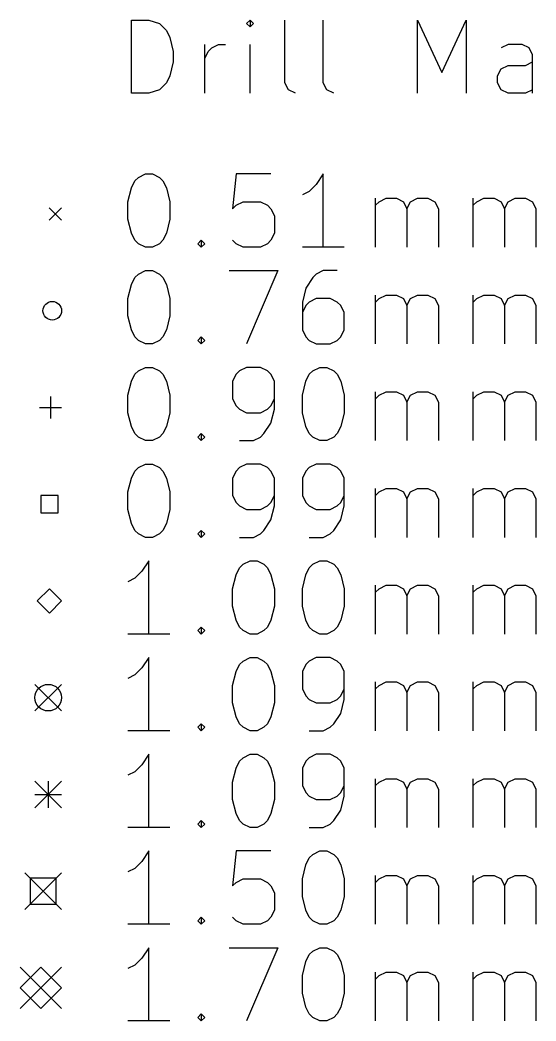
# Model space of a CAD drawing. Extents: x 21 to 196, y -233 to -30.
# Drawn here: x 21.19 to 42.33, y -232.19 to -191.21 of the extents above; entities that cross this region are included whole.
import ezdxf

# ---------------------------------------------------------------- set-up
doc = ezdxf.new("R2010")
doc.units = 0
doc.header["$MEASUREMENT"] = 0
doc.layers.add('BLACK', color=7, linetype='CONTINUOUS')

msp = doc.modelspace()

# ---------------------------------------------------------------- linework, layer by layer
at = {"layer": 'BLACK', "linetype": 'CONTINUOUS'}
for p, q in [((25.7548, -194.205), (25.7548, -191.205)), ((25.7548, -191.205), (26.469, -191.205)), ((26.469, -191.205), (26.8976, -191.348)), ((26.8976, -191.348), (27.1833, -191.633)), ((30.6119, -191.205), (30.469, -191.348)), ((30.469, -191.348), (30.6119, -191.49)), ((30.7548, -191.348), (30.6119, -191.205)), ((30.6119, -191.205), (30.6119, -191.49)), ((30.6119, -191.49), (30.7548, -191.348)), ((32.0405, -193.776), (32.0405, -191.205)), ((33.6119, -193.776), (33.6119, -191.205)), ((37.469, -194.205), (37.469, -191.205)), ((37.469, -191.205), (38.469, -193.348)), ((38.469, -193.348), (39.469, -191.205)), ((39.469, -191.205), (39.469, -194.205)), ((27.1833, -191.633), (27.3262, -191.919)), ((27.3262, -191.919), (27.469, -192.49)), ((27.469, -192.49), (27.469, -192.919)), ((28.7548, -194.205), (28.7548, -192.205)), ((28.7548, -192.776), (28.8976, -192.49)), ((28.8976, -192.49), (29.0405, -192.348)), ((29.0405, -192.348), (29.3262, -192.205)), ((29.3262, -192.205), (29.6119, -192.205)), ((30.6119, -194.205), (30.6119, -192.205)), ((41.1833, -192.205), (40.8976, -192.348)), ((41.7548, -192.205), (41.1833, -192.205)), ((42.0405, -192.348), (41.7548, -192.205)), ((42.1833, -192.633), (42.0405, -192.348)), ((27.469, -192.919), (27.3262, -193.49)), ((41.8976, -193.062), (42.1833, -192.919)), ((42.1833, -194.205), (42.1833, -192.633)), ((40.7548, -193.49), (40.8976, -193.205)), ((40.8976, -193.205), (41.1833, -193.062)), ((41.1833, -193.062), (41.8976, -193.062)), ((27.1833, -193.776), (26.8976, -194.062)), ((27.3262, -193.49), (27.1833, -193.776)), ((32.1833, -194.062), (32.0405, -193.776)), ((33.7548, -194.062), (33.6119, -193.776)), ((40.7548, -193.776), (40.7548, -193.49)), ((40.8976, -194.062), (40.7548, -193.776)), ((26.469, -194.205), (25.7548, -194.205)), ((26.8976, -194.062), (26.469, -194.205)), ((32.469, -194.205), (32.1833, -194.062)), ((34.0405, -194.205), (33.7548, -194.062)), ((41.1833, -194.205), (40.8976, -194.062)), ((41.8976, -194.205), (41.1833, -194.205)), ((42.1833, -194.062), (41.8976, -194.205)), ((26.0405, -197.648), (26.3262, -197.505)), ((26.3262, -197.505), (26.6119, -197.505)), ((26.6119, -197.505), (26.8976, -197.648)), ((30.0405, -197.505), (29.8976, -198.933)), ((31.469, -197.505), (30.0405, -197.505)), ((33.6119, -197.505), (33.3262, -197.933)), ((33.6119, -200.505), (33.6119, -197.505)), ((25.7548, -198.076), (25.8976, -197.79)), ((25.8976, -197.79), (26.0405, -197.648)), ((26.8976, -197.648), (27.0405, -197.79)), ((27.0405, -197.79), (27.1833, -198.076)), ((33.3262, -197.933), (33.0405, -198.219)), ((25.6119, -198.648), (25.7548, -198.076)), ((27.1833, -198.076), (27.3262, -198.648)), ((33.0405, -198.219), (32.7548, -198.362)), ((25.6119, -199.362), (25.6119, -198.648)), ((27.3262, -198.648), (27.3262, -199.362)), ((30.0405, -198.79), (30.3262, -198.648)), ((30.3262, -198.648), (31.0405, -198.648)), ((31.0405, -198.648), (31.3262, -198.79)), ((35.7548, -200.505), (35.7548, -198.505)), ((35.7548, -198.79), (35.8976, -198.648)), ((35.8976, -198.648), (36.1833, -198.505)), ((36.1833, -198.505), (36.6119, -198.505)), ((36.6119, -198.505), (36.8976, -198.648)), ((36.8976, -198.648), (37.0405, -198.933)), ((37.0405, -198.933), (37.1833, -198.648)), ((37.1833, -198.648), (37.469, -198.505)), ((37.469, -198.505), (37.8976, -198.505)), ((37.8976, -198.505), (38.1833, -198.648)), ((38.1833, -198.648), (38.3262, -198.933)), ((39.7548, -200.505), (39.7548, -198.505)), ((39.7548, -198.79), (39.8976, -198.648)), ((39.8976, -198.648), (40.1833, -198.505)), ((40.1833, -198.505), (40.6119, -198.505)), ((40.6119, -198.505), (40.8976, -198.648)), ((40.8976, -198.648), (41.0405, -198.933)), ((41.0405, -198.933), (41.1833, -198.648)), ((41.1833, -198.648), (41.469, -198.505)), ((41.469, -198.505), (41.8976, -198.505)), ((41.8976, -198.505), (42.1833, -198.648)), ((42.1833, -198.648), (42.3262, -198.933)), ((22.3825, -198.894), (22.8905, -199.402)), ((22.8905, -198.894), (22.3825, -199.402)), ((29.8976, -198.933), (30.0405, -198.79)), ((31.3262, -198.79), (31.469, -198.933)), ((31.469, -198.933), (31.6119, -199.219)), ((37.0405, -198.933), (37.0405, -200.505)), ((38.3262, -198.933), (38.3262, -200.505)), ((41.0405, -198.933), (41.0405, -200.505)), ((42.3262, -198.933), (42.3262, -200.505)), ((25.7548, -199.933), (25.6119, -199.362)), ((27.3262, -199.362), (27.1833, -199.933)), ((31.6119, -199.219), (31.6119, -199.933)), ((25.8976, -200.219), (25.7548, -199.933)), ((27.1833, -199.933), (27.0405, -200.219)), ((31.6119, -199.933), (31.469, -200.219)), ((26.0405, -200.362), (25.8976, -200.219)), ((26.3262, -200.505), (26.0405, -200.362)), ((26.8976, -200.362), (26.6119, -200.505)), ((27.0405, -200.219), (26.8976, -200.362)), ((28.469, -200.362), (28.6119, -200.219)), ((28.6119, -200.505), (28.469, -200.362)), ((28.6119, -200.219), (28.7548, -200.362)), ((28.6119, -200.219), (28.6119, -200.505)), ((28.7548, -200.362), (28.6119, -200.505)), ((30.0405, -200.362), (29.8976, -200.219)), ((30.3262, -200.505), (30.0405, -200.362)), ((31.3262, -200.362), (31.0405, -200.505)), ((31.469, -200.219), (31.3262, -200.362)), ((26.6119, -200.505), (26.3262, -200.505)), ((31.0405, -200.505), (30.3262, -200.505)), ((34.469, -200.505), (32.7548, -200.505)), ((25.8976, -201.75), (26.0405, -201.608)), ((26.0405, -201.608), (26.3262, -201.465)), ((26.3262, -201.465), (26.6119, -201.465)), ((26.6119, -201.465), (26.8976, -201.608)), ((26.8976, -201.608), (27.0405, -201.75)), ((29.7548, -201.465), (31.7548, -201.465)), ((31.7548, -201.465), (30.469, -204.465)), ((33.3262, -201.608), (33.1833, -201.75)), ((33.6119, -201.465), (33.3262, -201.608)), ((34.1833, -201.465), (33.6119, -201.465)), ((25.7548, -202.036), (25.8976, -201.75)), ((27.0405, -201.75), (27.1833, -202.036)), ((33.1833, -201.75), (32.8976, -202.179)), ((25.6119, -202.608), (25.7548, -202.036)), ((27.1833, -202.036), (27.3262, -202.608)), ((32.8976, -202.179), (32.7548, -202.75)), ((25.6119, -203.322), (25.6119, -202.608)), ((27.3262, -202.608), (27.3262, -203.322)), ((32.7548, -202.75), (32.7548, -203.893)), ((33.0405, -202.75), (32.8976, -202.893)), ((33.3262, -202.608), (33.0405, -202.75)), ((33.8976, -202.608), (33.3262, -202.608)), ((34.1833, -202.75), (33.8976, -202.608)), ((34.3262, -202.893), (34.1833, -202.75)), ((35.7548, -204.465), (35.7548, -202.465)), ((35.7548, -202.75), (35.8976, -202.608)), ((35.8976, -202.608), (36.1833, -202.465)), ((36.1833, -202.465), (36.6119, -202.465)), ((36.6119, -202.465), (36.8976, -202.608)), ((36.8976, -202.608), (37.0405, -202.893)), ((37.0405, -202.893), (37.1833, -202.608)), ((37.1833, -202.608), (37.469, -202.465)), ((37.469, -202.465), (37.8976, -202.465)), ((37.8976, -202.465), (38.1833, -202.608)), ((38.1833, -202.608), (38.3262, -202.893)), ((39.7548, -204.465), (39.7548, -202.465)), ((39.7548, -202.75), (39.8976, -202.608)), ((39.8976, -202.608), (40.1833, -202.465)), ((40.1833, -202.465), (40.6119, -202.465)), ((40.6119, -202.465), (40.8976, -202.608)), ((40.8976, -202.608), (41.0405, -202.893)), ((41.0405, -202.893), (41.1833, -202.608)), ((41.1833, -202.608), (41.469, -202.465)), ((41.469, -202.465), (41.8976, -202.465)), ((41.8976, -202.465), (42.1833, -202.608)), ((42.1833, -202.608), (42.3262, -202.893)), ((32.8976, -202.893), (32.7548, -203.179)), ((34.469, -203.179), (34.3262, -202.893)), ((34.469, -203.893), (34.469, -203.179)), ((37.0405, -202.893), (37.0405, -204.465)), ((38.3262, -202.893), (38.3262, -204.465)), ((41.0405, -202.893), (41.0405, -204.465)), ((42.3262, -202.893), (42.3262, -204.465)), ((25.7548, -203.893), (25.6119, -203.322)), ((27.3262, -203.322), (27.1833, -203.893)), ((25.8976, -204.179), (25.7548, -203.893)), ((27.1833, -203.893), (27.0405, -204.179)), ((32.7548, -203.893), (32.8976, -204.179)), ((34.3262, -204.179), (34.469, -203.893)), ((26.0405, -204.322), (25.8976, -204.179)), ((26.3262, -204.465), (26.0405, -204.322)), ((26.6119, -204.465), (26.3262, -204.465)), ((26.8976, -204.322), (26.6119, -204.465)), ((27.0405, -204.179), (26.8976, -204.322)), ((28.469, -204.322), (28.6119, -204.179)), ((28.6119, -204.465), (28.469, -204.322)), ((28.6119, -204.179), (28.7548, -204.322)), ((28.6119, -204.179), (28.6119, -204.465)), ((28.7548, -204.322), (28.6119, -204.465)), ((32.8976, -204.179), (33.0405, -204.322)), ((33.0405, -204.322), (33.3262, -204.465)), ((33.3262, -204.465), (33.8976, -204.465)), ((33.8976, -204.465), (34.1833, -204.322)), ((34.1833, -204.322), (34.3262, -204.179)), ((25.7548, -205.996), (25.8976, -205.71)), ((25.8976, -205.71), (26.0405, -205.568)), ((26.0405, -205.568), (26.3262, -205.425)), ((26.3262, -205.425), (26.6119, -205.425)), ((26.6119, -205.425), (26.8976, -205.568)), ((26.8976, -205.568), (27.0405, -205.71)), ((27.0405, -205.71), (27.1833, -205.996)), ((30.0405, -205.71), (29.8976, -205.996)), ((30.1833, -205.568), (30.0405, -205.71)), ((30.469, -205.425), (30.1833, -205.568)), ((31.0405, -205.425), (30.469, -205.425)), ((31.3262, -205.568), (31.0405, -205.425)), ((31.469, -205.71), (31.3262, -205.568)), ((31.6119, -205.996), (31.469, -205.71)), ((32.8976, -205.996), (33.0405, -205.71)), ((33.0405, -205.71), (33.1833, -205.568)), ((33.1833, -205.568), (33.469, -205.425)), ((33.469, -205.425), (33.7548, -205.425)), ((33.7548, -205.425), (34.0405, -205.568)), ((34.0405, -205.568), (34.1833, -205.71)), ((34.1833, -205.71), (34.3262, -205.996)), ((25.6119, -206.568), (25.7548, -205.996)), ((27.1833, -205.996), (27.3262, -206.568)), ((29.8976, -205.996), (29.8976, -206.71)), ((31.6119, -207.139), (31.6119, -205.996)), ((32.7548, -206.568), (32.8976, -205.996)), ((34.3262, -205.996), (34.469, -206.568)), ((35.7548, -208.425), (35.7548, -206.425)), ((35.8976, -206.568), (36.1833, -206.425)), ((36.1833, -206.425), (36.6119, -206.425)), ((36.6119, -206.425), (36.8976, -206.568)), ((37.1833, -206.568), (37.469, -206.425)), ((37.469, -206.425), (37.8976, -206.425)), ((37.8976, -206.425), (38.1833, -206.568)), ((39.7548, -208.425), (39.7548, -206.425)), ((39.8976, -206.568), (40.1833, -206.425)), ((40.1833, -206.425), (40.6119, -206.425)), ((40.6119, -206.425), (40.8976, -206.568)), ((41.1833, -206.568), (41.469, -206.425)), ((41.469, -206.425), (41.8976, -206.425)), ((41.8976, -206.425), (42.1833, -206.568)), ((22.4405, -206.618), (22.4405, -207.518)), ((25.6119, -207.282), (25.6119, -206.568)), ((27.3262, -206.568), (27.3262, -207.282)), ((29.8976, -206.71), (30.0405, -206.996)), ((31.469, -206.996), (31.6119, -206.71)), ((32.7548, -207.282), (32.7548, -206.568)), ((34.469, -206.568), (34.469, -207.282)), ((35.7548, -206.71), (35.8976, -206.568)), ((36.8976, -206.568), (37.0405, -206.853)), ((37.0405, -206.853), (37.1833, -206.568)), ((37.0405, -206.853), (37.0405, -208.425)), ((38.1833, -206.568), (38.3262, -206.853)), ((38.3262, -206.853), (38.3262, -208.425)), ((39.7548, -206.71), (39.8976, -206.568)), ((40.8976, -206.568), (41.0405, -206.853)), ((41.0405, -206.853), (41.1833, -206.568)), ((41.0405, -206.853), (41.0405, -208.425)), ((42.1833, -206.568), (42.3262, -206.853)), ((42.3262, -206.853), (42.3262, -208.425)), ((21.9905, -207.068), (22.8905, -207.068)), ((25.7548, -207.853), (25.6119, -207.282)), ((27.3262, -207.282), (27.1833, -207.853)), ((30.0405, -206.996), (30.1833, -207.139)), ((30.1833, -207.139), (30.469, -207.282)), ((30.469, -207.282), (31.0405, -207.282)), ((31.0405, -207.282), (31.3262, -207.139)), ((31.3262, -207.139), (31.469, -206.996)), ((31.469, -207.71), (31.6119, -207.139)), ((32.8976, -207.853), (32.7548, -207.282)), ((34.469, -207.282), (34.3262, -207.853)), ((31.1833, -208.139), (31.469, -207.71)), ((25.8976, -208.139), (25.7548, -207.853)), ((26.0405, -208.282), (25.8976, -208.139)), ((27.0405, -208.139), (26.8976, -208.282)), ((27.1833, -207.853), (27.0405, -208.139)), ((28.469, -208.282), (28.6119, -208.139)), ((28.6119, -208.139), (28.7548, -208.282)), ((28.6119, -208.139), (28.6119, -208.425)), ((31.0405, -208.282), (31.1833, -208.139)), ((33.0405, -208.139), (32.8976, -207.853)), ((33.1833, -208.282), (33.0405, -208.139)), ((34.1833, -208.139), (34.0405, -208.282)), ((34.3262, -207.853), (34.1833, -208.139)), ((26.3262, -208.425), (26.0405, -208.282)), ((26.6119, -208.425), (26.3262, -208.425)), ((26.8976, -208.282), (26.6119, -208.425)), ((28.6119, -208.425), (28.469, -208.282)), ((28.7548, -208.282), (28.6119, -208.425)), ((30.1833, -208.425), (30.7548, -208.425)), ((30.7548, -208.425), (31.0405, -208.282)), ((33.469, -208.425), (33.1833, -208.282)), ((33.7548, -208.425), (33.469, -208.425)), ((34.0405, -208.282), (33.7548, -208.425)), ((26.0405, -209.528), (26.3262, -209.385)), ((26.3262, -209.385), (26.6119, -209.385)), ((26.6119, -209.385), (26.8976, -209.528)), ((30.469, -209.385), (30.1833, -209.528)), ((31.0405, -209.385), (30.469, -209.385)), ((31.3262, -209.528), (31.0405, -209.385)), ((33.3262, -209.385), (33.0405, -209.528)), ((33.8976, -209.385), (33.3262, -209.385)), ((34.1833, -209.528), (33.8976, -209.385)), ((25.7548, -209.956), (25.8976, -209.67)), ((25.8976, -209.67), (26.0405, -209.528)), ((26.8976, -209.528), (27.0405, -209.67)), ((27.0405, -209.67), (27.1833, -209.956)), ((30.0405, -209.67), (29.8976, -209.956)), ((30.1833, -209.528), (30.0405, -209.67)), ((31.469, -209.67), (31.3262, -209.528)), ((31.6119, -209.956), (31.469, -209.67)), ((32.8976, -209.67), (32.7548, -209.956)), ((33.0405, -209.528), (32.8976, -209.67)), ((34.3262, -209.67), (34.1833, -209.528)), ((34.469, -209.956), (34.3262, -209.67)), ((25.6119, -210.528), (25.7548, -209.956)), ((27.1833, -209.956), (27.3262, -210.528)), ((29.8976, -209.956), (29.8976, -210.67)), ((31.6119, -211.099), (31.6119, -209.956)), ((32.7548, -209.956), (32.7548, -210.67)), ((34.469, -211.099), (34.469, -209.956)), ((25.6119, -211.242), (25.6119, -210.528)), ((27.3262, -210.528), (27.3262, -211.242)), ((35.7548, -212.385), (35.7548, -210.385)), ((35.7548, -210.67), (35.8976, -210.528)), ((35.8976, -210.528), (36.1833, -210.385)), ((36.1833, -210.385), (36.6119, -210.385)), ((36.6119, -210.385), (36.8976, -210.528)), ((36.8976, -210.528), (37.0405, -210.813)), ((37.0405, -210.813), (37.1833, -210.528)), ((37.1833, -210.528), (37.469, -210.385)), ((37.469, -210.385), (37.8976, -210.385)), ((37.8976, -210.385), (38.1833, -210.528)), ((38.1833, -210.528), (38.3262, -210.813)), ((39.7548, -212.385), (39.7548, -210.385)), ((39.7548, -210.67), (39.8976, -210.528)), ((39.8976, -210.528), (40.1833, -210.385)), ((40.1833, -210.385), (40.6119, -210.385)), ((40.6119, -210.385), (40.8976, -210.528)), ((40.8976, -210.528), (41.0405, -210.813)), ((41.0405, -210.813), (41.1833, -210.528)), ((41.1833, -210.528), (41.469, -210.385)), ((41.469, -210.385), (41.8976, -210.385)), ((41.8976, -210.385), (42.1833, -210.528)), ((42.1833, -210.528), (42.3262, -210.813)), ((22.7454, -210.677), (22.0449, -210.677)), ((22.0449, -210.677), (22.0449, -211.378)), ((22.7454, -211.378), (22.7454, -210.677)), ((29.8976, -210.67), (30.0405, -210.956)), ((30.0405, -210.956), (30.1833, -211.099)), ((31.3262, -211.099), (31.469, -210.956)), ((31.469, -210.956), (31.6119, -210.67)), ((32.7548, -210.67), (32.8976, -210.956)), ((32.8976, -210.956), (33.0405, -211.099)), ((34.1833, -211.099), (34.3262, -210.956)), ((34.3262, -210.956), (34.469, -210.67)), ((37.0405, -210.813), (37.0405, -212.385)), ((38.3262, -210.813), (38.3262, -212.385)), ((41.0405, -210.813), (41.0405, -212.385)), ((42.3262, -210.813), (42.3262, -212.385)), ((22.0449, -211.378), (22.7454, -211.378)), ((25.7548, -211.813), (25.6119, -211.242)), ((27.3262, -211.242), (27.1833, -211.813)), ((30.1833, -211.099), (30.469, -211.242)), ((30.469, -211.242), (31.0405, -211.242)), ((31.0405, -211.242), (31.3262, -211.099)), ((31.469, -211.67), (31.6119, -211.099)), ((33.0405, -211.099), (33.3262, -211.242)), ((33.3262, -211.242), (33.8976, -211.242)), ((33.8976, -211.242), (34.1833, -211.099)), ((34.3262, -211.67), (34.469, -211.099)), ((25.8976, -212.099), (25.7548, -211.813)), ((27.1833, -211.813), (27.0405, -212.099)), ((31.1833, -212.099), (31.469, -211.67)), ((34.0405, -212.099), (34.3262, -211.67)), ((26.0405, -212.242), (25.8976, -212.099)), ((26.3262, -212.385), (26.0405, -212.242)), ((26.8976, -212.242), (26.6119, -212.385)), ((27.0405, -212.099), (26.8976, -212.242)), ((28.469, -212.242), (28.6119, -212.099)), ((28.6119, -212.385), (28.469, -212.242)), ((28.6119, -212.099), (28.7548, -212.242)), ((28.6119, -212.099), (28.6119, -212.385)), ((28.7548, -212.242), (28.6119, -212.385)), ((30.7548, -212.385), (31.0405, -212.242)), ((31.0405, -212.242), (31.1833, -212.099)), ((33.6119, -212.385), (33.8976, -212.242)), ((33.8976, -212.242), (34.0405, -212.099)), ((26.6119, -212.385), (26.3262, -212.385)), ((30.1833, -212.385), (30.7548, -212.385)), ((33.0405, -212.385), (33.6119, -212.385)), ((26.469, -213.345), (26.1833, -213.773)), ((26.469, -216.345), (26.469, -213.345)), ((30.1833, -213.63), (30.3262, -213.488)), ((30.3262, -213.488), (30.6119, -213.345)), ((30.6119, -213.345), (30.8976, -213.345)), ((30.8976, -213.345), (31.1833, -213.488)), ((31.1833, -213.488), (31.3262, -213.63)), ((33.0405, -213.63), (33.1833, -213.488)), ((33.1833, -213.488), (33.469, -213.345)), ((33.469, -213.345), (33.7548, -213.345)), ((33.7548, -213.345), (34.0405, -213.488)), ((34.0405, -213.488), (34.1833, -213.63)), ((26.1833, -213.773), (25.8976, -214.059)), ((30.0405, -213.916), (30.1833, -213.63)), ((31.3262, -213.63), (31.469, -213.916)), ((32.8976, -213.916), (33.0405, -213.63)), ((34.1833, -213.63), (34.3262, -213.916)), ((25.8976, -214.059), (25.6119, -214.202)), ((29.8976, -214.488), (30.0405, -213.916)), ((31.469, -213.916), (31.6119, -214.488)), ((32.7548, -214.488), (32.8976, -213.916)), ((34.3262, -213.916), (34.469, -214.488)), ((22.3901, -214.487), (21.8897, -214.988)), ((22.8905, -214.988), (22.3901, -214.487)), ((29.8976, -215.202), (29.8976, -214.488)), ((31.6119, -214.488), (31.6119, -215.202)), ((32.7548, -215.202), (32.7548, -214.488)), ((34.469, -214.488), (34.469, -215.202)), ((35.7548, -216.345), (35.7548, -214.345)), ((35.7548, -214.63), (35.8976, -214.488)), ((35.8976, -214.488), (36.1833, -214.345)), ((36.1833, -214.345), (36.6119, -214.345)), ((36.6119, -214.345), (36.8976, -214.488)), ((36.8976, -214.488), (37.0405, -214.773)), ((37.0405, -214.773), (37.1833, -214.488)), ((37.1833, -214.488), (37.469, -214.345)), ((37.469, -214.345), (37.8976, -214.345)), ((37.8976, -214.345), (38.1833, -214.488)), ((38.1833, -214.488), (38.3262, -214.773)), ((39.7548, -216.345), (39.7548, -214.345)), ((39.7548, -214.63), (39.8976, -214.488)), ((39.8976, -214.488), (40.1833, -214.345)), ((40.1833, -214.345), (40.6119, -214.345)), ((40.6119, -214.345), (40.8976, -214.488)), ((40.8976, -214.488), (41.0405, -214.773)), ((41.0405, -214.773), (41.1833, -214.488)), ((41.1833, -214.488), (41.469, -214.345)), ((41.469, -214.345), (41.8976, -214.345)), ((41.8976, -214.345), (42.1833, -214.488)), ((42.1833, -214.488), (42.3262, -214.773)), ((21.8897, -214.988), (22.3901, -215.488)), ((22.3901, -215.488), (22.8905, -214.988)), ((37.0405, -214.773), (37.0405, -216.345)), ((38.3262, -214.773), (38.3262, -216.345)), ((41.0405, -214.773), (41.0405, -216.345)), ((42.3262, -214.773), (42.3262, -216.345)), ((30.0405, -215.773), (29.8976, -215.202)), ((31.6119, -215.202), (31.469, -215.773)), ((32.8976, -215.773), (32.7548, -215.202)), ((34.469, -215.202), (34.3262, -215.773)), ((30.1833, -216.059), (30.0405, -215.773)), ((31.469, -215.773), (31.3262, -216.059)), ((33.0405, -216.059), (32.8976, -215.773)), ((34.3262, -215.773), (34.1833, -216.059)), ((27.3262, -216.345), (25.6119, -216.345)), ((28.469, -216.202), (28.6119, -216.059)), ((28.6119, -216.345), (28.469, -216.202)), ((28.6119, -216.059), (28.7548, -216.202)), ((28.6119, -216.059), (28.6119, -216.345)), ((28.7548, -216.202), (28.6119, -216.345)), ((30.3262, -216.202), (30.1833, -216.059)), ((30.6119, -216.345), (30.3262, -216.202)), ((30.8976, -216.345), (30.6119, -216.345)), ((31.1833, -216.202), (30.8976, -216.345)), ((31.3262, -216.059), (31.1833, -216.202)), ((33.1833, -216.202), (33.0405, -216.059)), ((33.469, -216.345), (33.1833, -216.202)), ((33.7548, -216.345), (33.469, -216.345)), ((34.0405, -216.202), (33.7548, -216.345)), ((34.1833, -216.059), (34.0405, -216.202)), ((26.469, -217.305), (26.1833, -217.733)), ((26.469, -220.305), (26.469, -217.305)), ((30.0405, -217.876), (30.1833, -217.59)), ((30.1833, -217.59), (30.3262, -217.448)), ((30.3262, -217.448), (30.6119, -217.305)), ((30.6119, -217.305), (30.8976, -217.305)), ((30.8976, -217.305), (31.1833, -217.448)), ((31.1833, -217.448), (31.3262, -217.59)), ((31.3262, -217.59), (31.469, -217.876)), ((32.8976, -217.59), (32.7548, -217.876)), ((33.0405, -217.448), (32.8976, -217.59)), ((33.3262, -217.305), (33.0405, -217.448)), ((33.8976, -217.305), (33.3262, -217.305)), ((34.1833, -217.448), (33.8976, -217.305)), ((34.3262, -217.59), (34.1833, -217.448)), ((34.469, -217.876), (34.3262, -217.59)), ((26.1833, -217.733), (25.8976, -218.019)), ((29.8976, -218.448), (30.0405, -217.876)), ((31.469, -217.876), (31.6119, -218.448)), ((32.7548, -217.876), (32.7548, -218.59)), ((34.469, -219.019), (34.469, -217.876)), ((21.8008, -218.403), (22.8905, -219.492)), ((22.8905, -218.403), (21.8008, -219.492)), ((25.8976, -218.019), (25.6119, -218.162)), ((35.7548, -220.305), (35.7548, -218.305)), ((35.8976, -218.448), (36.1833, -218.305)), ((36.1833, -218.305), (36.6119, -218.305)), ((36.6119, -218.305), (36.8976, -218.448)), ((37.1833, -218.448), (37.469, -218.305)), ((37.469, -218.305), (37.8976, -218.305)), ((37.8976, -218.305), (38.1833, -218.448)), ((39.7548, -220.305), (39.7548, -218.305)), ((39.8976, -218.448), (40.1833, -218.305)), ((40.1833, -218.305), (40.6119, -218.305)), ((40.6119, -218.305), (40.8976, -218.448)), ((41.1833, -218.448), (41.469, -218.305)), ((41.469, -218.305), (41.8976, -218.305)), ((41.8976, -218.305), (42.1833, -218.448)), ((29.8976, -219.162), (29.8976, -218.448)), ((31.6119, -218.448), (31.6119, -219.162)), ((32.7548, -218.59), (32.8976, -218.876)), ((34.3262, -218.876), (34.469, -218.59)), ((35.7548, -218.59), (35.8976, -218.448)), ((36.8976, -218.448), (37.0405, -218.733)), ((37.0405, -218.733), (37.1833, -218.448)), ((37.0405, -218.733), (37.0405, -220.305)), ((38.1833, -218.448), (38.3262, -218.733)), ((38.3262, -218.733), (38.3262, -220.305)), ((39.7548, -218.59), (39.8976, -218.448)), ((40.8976, -218.448), (41.0405, -218.733)), ((41.0405, -218.733), (41.1833, -218.448)), ((41.0405, -218.733), (41.0405, -220.305)), ((42.1833, -218.448), (42.3262, -218.733)), ((42.3262, -218.733), (42.3262, -220.305)), ((30.0405, -219.733), (29.8976, -219.162)), ((31.6119, -219.162), (31.469, -219.733)), ((32.8976, -218.876), (33.0405, -219.019)), ((33.0405, -219.019), (33.3262, -219.162)), ((33.3262, -219.162), (33.8976, -219.162)), ((33.8976, -219.162), (34.1833, -219.019)), ((34.1833, -219.019), (34.3262, -218.876)), ((34.3262, -219.59), (34.469, -219.019)), ((34.0405, -220.019), (34.3262, -219.59)), ((28.469, -220.162), (28.6119, -220.019)), ((28.6119, -220.019), (28.7548, -220.162)), ((28.6119, -220.019), (28.6119, -220.305)), ((30.1833, -220.019), (30.0405, -219.733)), ((30.3262, -220.162), (30.1833, -220.019)), ((31.3262, -220.019), (31.1833, -220.162)), ((31.469, -219.733), (31.3262, -220.019)), ((33.8976, -220.162), (34.0405, -220.019)), ((27.3262, -220.305), (25.6119, -220.305)), ((28.6119, -220.305), (28.469, -220.162)), ((28.7548, -220.162), (28.6119, -220.305)), ((30.6119, -220.305), (30.3262, -220.162)), ((30.8976, -220.305), (30.6119, -220.305)), ((31.1833, -220.162), (30.8976, -220.305)), ((33.0405, -220.305), (33.6119, -220.305)), ((33.6119, -220.305), (33.8976, -220.162)), ((26.469, -221.265), (26.1833, -221.693)), ((26.469, -224.265), (26.469, -221.265)), ((30.3262, -221.408), (30.6119, -221.265)), ((30.6119, -221.265), (30.8976, -221.265)), ((30.8976, -221.265), (31.1833, -221.408)), ((33.3262, -221.265), (33.0405, -221.408)), ((33.8976, -221.265), (33.3262, -221.265)), ((34.1833, -221.408), (33.8976, -221.265)), ((26.1833, -221.693), (25.8976, -221.979)), ((30.0405, -221.836), (30.1833, -221.55)), ((30.1833, -221.55), (30.3262, -221.408)), ((31.1833, -221.408), (31.3262, -221.55)), ((31.3262, -221.55), (31.469, -221.836)), ((32.8976, -221.55), (32.7548, -221.836)), ((33.0405, -221.408), (32.8976, -221.55)), ((34.3262, -221.55), (34.1833, -221.408)), ((34.469, -221.836), (34.3262, -221.55)), ((25.8976, -221.979), (25.6119, -222.122)), ((29.8976, -222.408), (30.0405, -221.836)), ((31.469, -221.836), (31.6119, -222.408)), ((32.7548, -221.836), (32.7548, -222.55)), ((34.469, -222.979), (34.469, -221.836)), ((21.7983, -222.361), (22.8905, -223.454)), ((22.8905, -222.361), (21.7983, -223.454)), ((22.3444, -222.361), (22.3444, -223.454)), ((29.8976, -223.122), (29.8976, -222.408)), ((31.6119, -222.408), (31.6119, -223.122)), ((35.7548, -224.265), (35.7548, -222.265)), ((35.7548, -222.55), (35.8976, -222.408)), ((35.8976, -222.408), (36.1833, -222.265)), ((36.1833, -222.265), (36.6119, -222.265)), ((36.6119, -222.265), (36.8976, -222.408)), ((36.8976, -222.408), (37.0405, -222.693)), ((37.0405, -222.693), (37.1833, -222.408)), ((37.1833, -222.408), (37.469, -222.265)), ((37.469, -222.265), (37.8976, -222.265)), ((37.8976, -222.265), (38.1833, -222.408)), ((38.1833, -222.408), (38.3262, -222.693)), ((39.7548, -224.265), (39.7548, -222.265)), ((39.7548, -222.55), (39.8976, -222.408)), ((39.8976, -222.408), (40.1833, -222.265)), ((40.1833, -222.265), (40.6119, -222.265)), ((40.6119, -222.265), (40.8976, -222.408)), ((40.8976, -222.408), (41.0405, -222.693)), ((41.0405, -222.693), (41.1833, -222.408)), ((41.1833, -222.408), (41.469, -222.265)), ((41.469, -222.265), (41.8976, -222.265)), ((41.8976, -222.265), (42.1833, -222.408)), ((42.1833, -222.408), (42.3262, -222.693)), ((21.7983, -222.908), (22.8905, -222.908)), ((32.7548, -222.55), (32.8976, -222.836)), ((32.8976, -222.836), (33.0405, -222.979)), ((34.1833, -222.979), (34.3262, -222.836)), ((34.3262, -222.836), (34.469, -222.55)), ((37.0405, -222.693), (37.0405, -224.265)), ((38.3262, -222.693), (38.3262, -224.265)), ((41.0405, -222.693), (41.0405, -224.265)), ((42.3262, -222.693), (42.3262, -224.265)), ((30.0405, -223.693), (29.8976, -223.122)), ((31.6119, -223.122), (31.469, -223.693)), ((33.0405, -222.979), (33.3262, -223.122)), ((33.3262, -223.122), (33.8976, -223.122)), ((33.8976, -223.122), (34.1833, -222.979)), ((34.3262, -223.55), (34.469, -222.979)), ((30.1833, -223.979), (30.0405, -223.693)), ((31.469, -223.693), (31.3262, -223.979)), ((34.0405, -223.979), (34.3262, -223.55)), ((28.469, -224.122), (28.6119, -223.979)), ((28.6119, -224.265), (28.469, -224.122)), ((28.6119, -223.979), (28.7548, -224.122)), ((28.6119, -223.979), (28.6119, -224.265)), ((28.7548, -224.122), (28.6119, -224.265)), ((30.3262, -224.122), (30.1833, -223.979)), ((30.6119, -224.265), (30.3262, -224.122)), ((31.1833, -224.122), (30.8976, -224.265)), ((31.3262, -223.979), (31.1833, -224.122)), ((33.6119, -224.265), (33.8976, -224.122)), ((33.8976, -224.122), (34.0405, -223.979)), ((27.3262, -224.265), (25.6119, -224.265)), ((30.8976, -224.265), (30.6119, -224.265)), ((33.0405, -224.265), (33.6119, -224.265)), ((26.469, -225.225), (26.1833, -225.653)), ((26.469, -228.225), (26.469, -225.225)), ((30.0405, -225.225), (29.8976, -226.653)), ((31.469, -225.225), (30.0405, -225.225)), ((33.0405, -225.51), (33.1833, -225.368)), ((33.1833, -225.368), (33.469, -225.225)), ((33.469, -225.225), (33.7548, -225.225)), ((33.7548, -225.225), (34.0405, -225.368)), ((34.0405, -225.368), (34.1833, -225.51)), ((26.1833, -225.653), (25.8976, -225.939)), ((32.7548, -226.368), (32.8976, -225.796)), ((32.8976, -225.796), (33.0405, -225.51)), ((34.1833, -225.51), (34.3262, -225.796)), ((34.3262, -225.796), (34.469, -226.368)), ((21.3919, -226.118), (22.8905, -227.617)), ((22.8905, -226.118), (21.3919, -227.617)), ((25.8976, -225.939), (25.6119, -226.082)), ((22.671, -226.338), (21.6113, -226.338)), ((21.6113, -226.338), (21.6113, -227.397)), ((22.671, -227.397), (22.671, -226.338)), ((29.8976, -226.653), (30.0405, -226.51)), ((30.0405, -226.51), (30.3262, -226.368)), ((30.3262, -226.368), (31.0405, -226.368)), ((31.0405, -226.368), (31.3262, -226.51)), ((31.3262, -226.51), (31.469, -226.653)), ((32.7548, -227.082), (32.7548, -226.368)), ((34.469, -226.368), (34.469, -227.082)), ((35.7548, -228.225), (35.7548, -226.225)), ((35.7548, -226.51), (35.8976, -226.368)), ((35.8976, -226.368), (36.1833, -226.225)), ((36.1833, -226.225), (36.6119, -226.225)), ((36.6119, -226.225), (36.8976, -226.368)), ((36.8976, -226.368), (37.0405, -226.653)), ((37.0405, -226.653), (37.1833, -226.368)), ((37.1833, -226.368), (37.469, -226.225)), ((37.469, -226.225), (37.8976, -226.225)), ((37.8976, -226.225), (38.1833, -226.368)), ((38.1833, -226.368), (38.3262, -226.653)), ((39.7548, -228.225), (39.7548, -226.225)), ((39.7548, -226.51), (39.8976, -226.368)), ((39.8976, -226.368), (40.1833, -226.225)), ((40.1833, -226.225), (40.6119, -226.225)), ((40.6119, -226.225), (40.8976, -226.368)), ((40.8976, -226.368), (41.0405, -226.653)), ((41.0405, -226.653), (41.1833, -226.368)), ((41.1833, -226.368), (41.469, -226.225)), ((41.469, -226.225), (41.8976, -226.225)), ((41.8976, -226.225), (42.1833, -226.368)), ((42.1833, -226.368), (42.3262, -226.653)), ((31.469, -226.653), (31.6119, -226.939)), ((31.6119, -226.939), (31.6119, -227.653)), ((37.0405, -226.653), (37.0405, -228.225)), ((38.3262, -226.653), (38.3262, -228.225)), ((41.0405, -226.653), (41.0405, -228.225)), ((42.3262, -226.653), (42.3262, -228.225)), ((21.6113, -227.397), (22.671, -227.397)), ((32.8976, -227.653), (32.7548, -227.082)), ((34.469, -227.082), (34.3262, -227.653)), ((31.6119, -227.653), (31.469, -227.939)), ((33.0405, -227.939), (32.8976, -227.653)), ((34.3262, -227.653), (34.1833, -227.939)), ((27.3262, -228.225), (25.6119, -228.225)), ((28.469, -228.082), (28.6119, -227.939)), ((28.6119, -228.225), (28.469, -228.082)), ((28.6119, -227.939), (28.7548, -228.082)), ((28.6119, -227.939), (28.6119, -228.225)), ((28.7548, -228.082), (28.6119, -228.225)), ((30.0405, -228.082), (29.8976, -227.939)), ((30.3262, -228.225), (30.0405, -228.082)), ((31.0405, -228.225), (30.3262, -228.225)), ((31.3262, -228.082), (31.0405, -228.225)), ((31.469, -227.939), (31.3262, -228.082)), ((33.1833, -228.082), (33.0405, -227.939)), ((33.469, -228.225), (33.1833, -228.082)), ((33.7548, -228.225), (33.469, -228.225)), ((34.0405, -228.082), (33.7548, -228.225)), ((34.1833, -227.939), (34.0405, -228.082)), ((26.469, -229.185), (26.1833, -229.613)), ((26.469, -232.185), (26.469, -229.185)), ((29.7548, -229.185), (31.7548, -229.185)), ((31.7548, -229.185), (30.469, -232.185)), ((32.8976, -229.756), (33.0405, -229.47)), ((33.0405, -229.47), (33.1833, -229.328)), ((33.1833, -229.328), (33.469, -229.185)), ((33.469, -229.185), (33.7548, -229.185)), ((33.7548, -229.185), (34.0405, -229.328)), ((34.0405, -229.328), (34.1833, -229.47)), ((34.1833, -229.47), (34.3262, -229.756)), ((26.1833, -229.613), (25.8976, -229.899)), ((32.7548, -230.328), (32.8976, -229.756)), ((34.3262, -229.756), (34.469, -230.328)), ((21.1887, -229.977), (22.8905, -231.678)), ((22.8905, -229.977), (21.1887, -231.678)), ((22.0396, -229.977), (21.1887, -230.828)), ((22.8905, -230.828), (22.0396, -229.977)), ((25.8976, -229.899), (25.6119, -230.042)), ((35.7548, -232.185), (35.7548, -230.185)), ((35.8976, -230.328), (36.1833, -230.185)), ((36.1833, -230.185), (36.6119, -230.185)), ((36.6119, -230.185), (36.8976, -230.328)), ((37.1833, -230.328), (37.469, -230.185)), ((37.469, -230.185), (37.8976, -230.185)), ((37.8976, -230.185), (38.1833, -230.328)), ((39.7548, -232.185), (39.7548, -230.185)), ((39.8976, -230.328), (40.1833, -230.185)), ((40.1833, -230.185), (40.6119, -230.185)), ((40.6119, -230.185), (40.8976, -230.328)), ((41.1833, -230.328), (41.469, -230.185)), ((41.469, -230.185), (41.8976, -230.185)), ((41.8976, -230.185), (42.1833, -230.328)), ((32.7548, -231.042), (32.7548, -230.328)), ((34.469, -230.328), (34.469, -231.042)), ((35.7548, -230.47), (35.8976, -230.328)), ((36.8976, -230.328), (37.0405, -230.613)), ((37.0405, -230.613), (37.1833, -230.328)), ((37.0405, -230.613), (37.0405, -232.185)), ((38.1833, -230.328), (38.3262, -230.613)), ((38.3262, -230.613), (38.3262, -232.185)), ((39.7548, -230.47), (39.8976, -230.328)), ((40.8976, -230.328), (41.0405, -230.613)), ((41.0405, -230.613), (41.1833, -230.328)), ((41.0405, -230.613), (41.0405, -232.185)), ((42.1833, -230.328), (42.3262, -230.613)), ((42.3262, -230.613), (42.3262, -232.185)), ((21.1887, -230.828), (22.0396, -231.678)), ((22.0396, -231.678), (22.8905, -230.828)), ((32.8976, -231.613), (32.7548, -231.042)), ((34.469, -231.042), (34.3262, -231.613)), ((28.469, -232.042), (28.6119, -231.899)), ((28.6119, -231.899), (28.7548, -232.042)), ((28.6119, -231.899), (28.6119, -232.185)), ((33.0405, -231.899), (32.8976, -231.613)), ((33.1833, -232.042), (33.0405, -231.899)), ((34.1833, -231.899), (34.0405, -232.042)), ((34.3262, -231.613), (34.1833, -231.899)), ((27.3262, -232.185), (25.6119, -232.185)), ((28.6119, -232.185), (28.469, -232.042)), ((28.7548, -232.042), (28.6119, -232.185)), ((33.469, -232.185), (33.1833, -232.042)), ((33.7548, -232.185), (33.469, -232.185)), ((34.0405, -232.042), (33.7548, -232.185))]:
    msp.add_line(p, q, dxfattribs=at)
at = {"layer": 'BLACK'}
for centre, radius in [((22.5095, -203.108), 0.381), ((22.3456, -218.948), 0.5448)]:
    msp.add_circle(centre, radius, dxfattribs=at)

doc.saveas('drawing.dxf')
